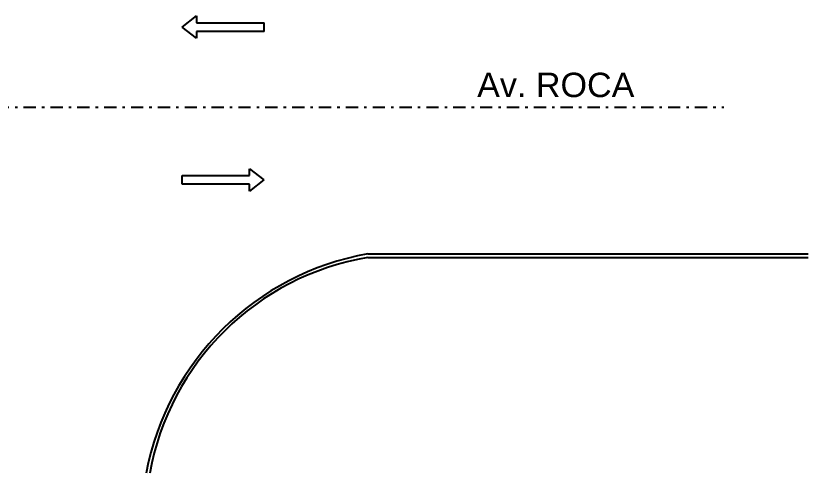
# Model space of a CAD drawing. Header units: millimetres. Extents: x 2448 to 2576, y 1154 to 1321.
# Drawn here: x 2481.79 to 2514.24, y 1259.6 to 1278.32 of the extents above; entities that cross this region are included whole.
import ezdxf

# ---------------------------------------------------------------- set-up
doc = ezdxf.new("R2010")
doc.units = ezdxf.units.MM
doc.linetypes.add('X-REF T19$0$xbase-CPL$0$DASHDOT', pattern=[1, 0.5, -0.25, 0, -0.25])
doc.layers.add('X-REF T19$0$A-CORDONES', color=1, linetype='Continuous')
doc.styles.add('X-REF T19$0$Arial', font='arial.ttf', dxfattribs={"height": 0.25})

# ---------------------------------------------------------------- blocks, each defined once
blk = doc.blocks.new('X-REF T19')
for p, q in [((254.192, 156.217), (254.777, 156.674)), ((254.777, 156.674), (254.777, 156.395)), ((254.777, 155.76), (254.192, 156.217)), ((254.777, 156.395), (257.542, 156.395)), ((257.542, 156.039), (257.542, 156.395)), ((254.777, 156.039), (254.777, 155.76)), ((257.542, 156.039), (254.777, 156.039)), ((256.949, 150.415), (257.533, 149.958)), ((256.949, 150.136), (256.949, 150.415)), ((254.183, 149.78), (254.183, 150.136)), ((254.183, 150.136), (256.949, 150.136)), ((257.533, 149.958), (256.949, 149.501)), ((256.949, 149.78), (254.183, 149.78)), ((256.949, 149.501), (256.949, 149.78))]:
    blk.add_line(p, q)
at = {"linetype": 'X-REF T19$0$xbase-CPL$0$DASHDOT'}
blk.add_line((213.591, 152.932), (276.372, 152.932), dxfattribs=at)
at = {"layer": 'X-REF T19$0$A-CORDONES', "linetype": 'Continuous'}
for p, q in [((261.792, 146.932), (279.829, 146.932)), ((261.792, 146.782), (279.829, 146.782))]:
    blk.add_line(p, q, dxfattribs=at)
for centre, radius, start, end in [((263.757, 135.862), 11.243, 100.0654, 169.283), ((263.598, 136.023), 10.91, 99.5294, 169.808)]:
    blk.add_arc(centre, radius, start, end, dxfattribs=at)
at = {"insert": (266.27, 154.348), "char_height": 1, "attachment_point": 1, "style": 'X-REF T19$0$Arial'}
blk.add_mtext_dynamic_manual_height_columns('Av. ROCA', width=35.39041, gutter_width=12.5, heights=[0], dxfattribs=at)

msp = doc.modelspace()

# ---------------------------------------------------------------- block references
msp.add_blockref('X-REF T19', (2234.414, 1121.648))

doc.saveas('drawing.dxf')
